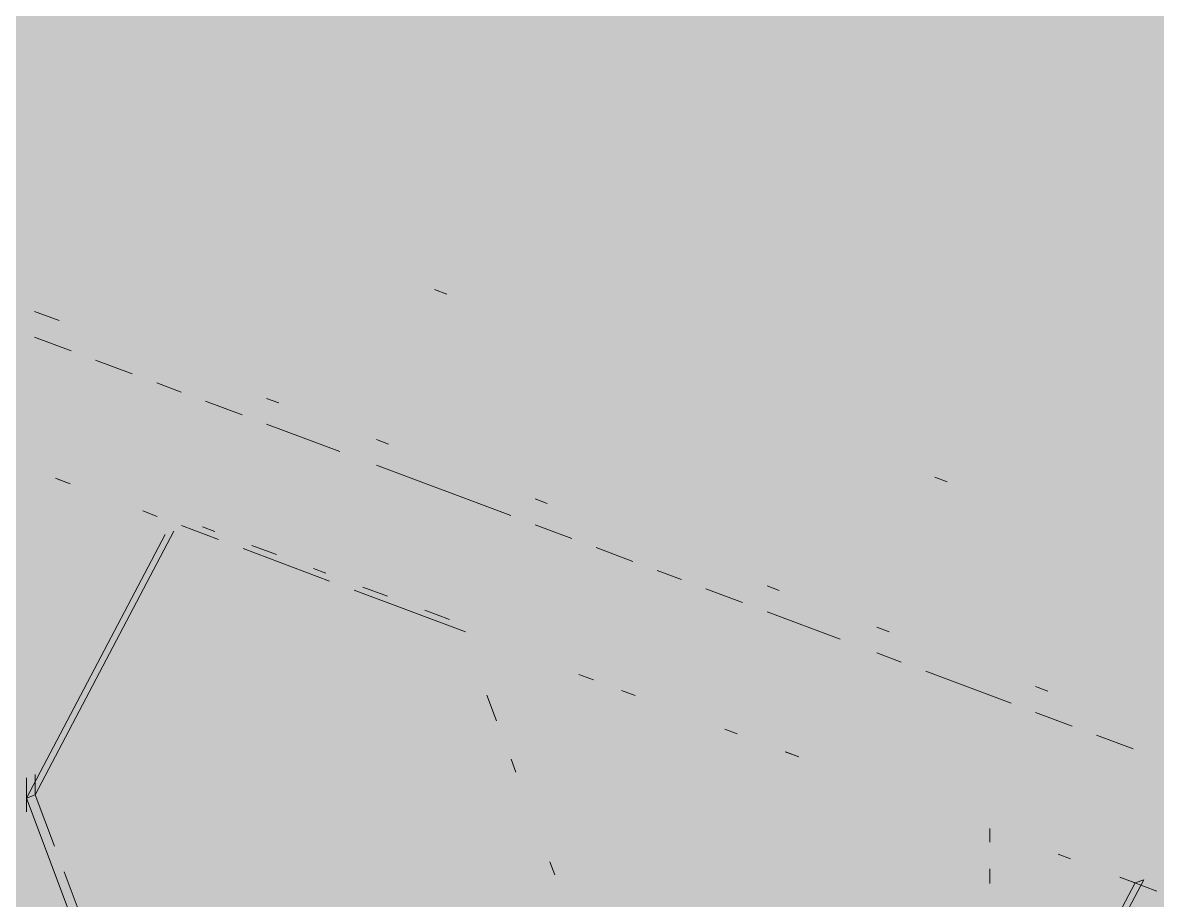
# Paper-space layout '03 3D Building and Roof' of a CAD drawing. Header units: millimetres. Extents: x 5 to 415, y 5 to 292.
# Drawn here: x 133.28 to 139.06, y 98.86 to 103.33 of the extents above; entities that cross this region are included whole.
import ezdxf

# ---------------------------------------------------------------- set-up
doc = ezdxf.new("R2010")
doc.units = ezdxf.units.MM
doc.layers.add('EXISTING', color=7, linetype='Continuous')
doc.layers.add('IMAGES', color=7, linetype='Continuous')

# ---------------------------------------------------------------- blocks, each defined once
blk = doc.blocks.new('SHEET_03')
at = {"layer": 'EXISTING', "color": 250, "lineweight": 9}
for p, q in [((135.4441, 101.9481), (135.3819, 101.9714)), ((133.3449, 101.8605), (133.4692, 101.8139)), ((133.5314, 101.6595), (133.3449, 101.7294)), ((133.8423, 101.543), (133.6558, 101.6129)), ((134.091, 101.4499), (133.9667, 101.4965)), ((134.4019, 101.3334), (134.2154, 101.4033)), ((134.5263, 101.4179), (134.5884, 101.3946)), ((134.8993, 101.1471), (134.5263, 101.2868)), ((135.0859, 101.2083), (135.148, 101.185)), ((135.7698, 100.821), (135.0859, 101.0772)), ((133.5251, 100.9832), (133.451, 101.0109)), ((133.4631, 101.0064), (133.526, 100.9828)), ((137.9934, 100.9931), (137.9312, 101.0164)), ((135.8942, 100.9055), (135.9564, 100.8822)), ((133.9695, 100.8167), (133.8954, 100.8444)), ((134.0543, 100.7417), (133.3473, 99.3997)), ((134.0922, 100.7707), (134.2809, 100.7)), ((134.2625, 100.7402), (134.1996, 100.7638)), ((136.0807, 100.7045), (135.8942, 100.7744)), ((133.3029, 99.383), (134.0099, 100.725)), ((134.4067, 100.6529), (134.8471, 100.4879)), ((134.577, 100.6224), (134.4512, 100.6695)), ((136.3916, 100.5881), (136.2051, 100.6579)), ((134.8286, 100.5281), (134.7657, 100.5517)), ((136.6403, 100.4949), (136.516, 100.5415)), ((135.1432, 100.4103), (135.0174, 100.4574)), ((136.9512, 100.3784), (136.7647, 100.4483)), ((137.0756, 100.463), (137.1377, 100.4397)), ((134.9729, 100.4408), (135.5391, 100.2287)), ((135.4577, 100.2925), (135.3319, 100.3396)), ((137.4486, 100.1921), (137.0756, 100.3318)), ((137.6352, 100.2533), (137.6973, 100.23)), ((137.7595, 100.0756), (137.6352, 100.1222)), ((136.1915, 99.9843), (136.1174, 100.0121)), ((138.3191, 99.866), (137.8839, 100.029)), ((136.4044, 99.9046), (136.335, 99.9306)), ((138.4435, 99.9505), (138.5056, 99.9272)), ((135.6483, 99.9072), (135.6977, 99.7765)), ((138.63, 99.7495), (138.4435, 99.8194)), ((136.8602, 99.7338), (136.9231, 99.7103)), ((138.9409, 99.6331), (138.7544, 99.703)), ((137.2376, 99.5924), (137.1682, 99.6184)), ((137.1747, 99.616), (137.2376, 99.5924)), ((135.7717, 99.5804), (135.7964, 99.5151)), ((133.3029, 99.3487), (133.3029, 99.4861)), ((133.3473, 99.5027), (133.3473, 99.434)), ((133.3473, 99.3997), (133.3473, 99.4698)), ((133.3029, 99.4532), (133.3029, 99.383)), ((133.3029, 99.383), (133.3473, 99.3997)), ((133.3029, 99.383), (133.3029, 99.3129)), ((134.0189, 97.4876), (133.3029, 99.383)), ((133.3473, 99.3997), (133.4461, 99.1382)), ((138.2097, 99.1596), (138.2097, 99.2283)), ((138.2097, 99.2283), (138.2097, 99.1581)), ((138.5587, 99.0975), (138.6216, 99.074)), ((133.4955, 99.0075), (134.0633, 97.5042)), ((135.9693, 99.0575), (135.9939, 98.9922)), ((138.2097, 98.9534), (138.2097, 99.0221)), ((138.2097, 99.0178), (138.2097, 98.9477)), ((138.2097, 97.5449), (138.9504, 98.9508)), ((138.9948, 98.9675), (138.2542, 97.5615)), ((138.8733, 98.9797), (139.062, 98.909)), ((138.9504, 98.9508), (138.8763, 98.9786)), ((138.9948, 98.9675), (138.9504, 98.9508))]:
    blk.add_line(p, q, dxfattribs=at)
at = {"layer": 'IMAGES', "color": 7}
for points in [[(132.5095, 103.2571), (139.5354, 103.2571), (132.5095, 103.4286), (139.5354, 103.4286)], [(133.0236, 103.0857), (139.0213, 103.0857), (133.0236, 103.2571), (139.0213, 103.2571)], [(139.0213, 103.0857), (139.1927, 103.0857), (139.0213, 103.2571), (139.1927, 103.2571)], [(133.195, 102.9143), (133.3663, 102.9143), (133.195, 103.0857), (133.3663, 103.0857)], [(133.3663, 102.9143), (138.5072, 102.9143), (133.3663, 103.0857), (138.5072, 103.0857)], [(138.5072, 102.9143), (138.6786, 102.9143), (138.5072, 103.0857), (138.6786, 103.0857)], [(138.6786, 102.9143), (139.0213, 102.9143), (138.6786, 103.0857), (139.0213, 103.0857)], [(139.0213, 102.9143), (139.364, 102.9143), (139.0213, 103.0857), (139.364, 103.0857)], [(133.195, 102.7429), (133.3663, 102.7429), (133.195, 102.9143), (133.3663, 102.9143)], [(133.3663, 102.7429), (133.5377, 102.7429), (133.3663, 102.9143), (133.5377, 102.9143)], [(133.5377, 102.7429), (133.7091, 102.7429), (133.5377, 102.9143), (133.7091, 102.9143)], [(133.7091, 102.7429), (133.8804, 102.7429), (133.7091, 102.9143), (133.8804, 102.9143)], [(133.8804, 102.7429), (138.1645, 102.7429), (133.8804, 102.9143), (138.1645, 102.9143)], [(138.1645, 102.7429), (138.3359, 102.7429), (138.1645, 102.9143), (138.3359, 102.9143)], [(138.3359, 102.7429), (138.5072, 102.7429), (138.3359, 102.9143), (138.5072, 102.9143)], [(138.5072, 102.7429), (138.6786, 102.7429), (138.5072, 102.9143), (138.6786, 102.9143)], [(138.6786, 102.7429), (139.0213, 102.7429), (138.6786, 102.9143), (139.0213, 102.9143)], [(139.0213, 102.7429), (139.1927, 102.7429), (139.0213, 102.9143), (139.1927, 102.9143)], [(133.195, 102.5714), (133.3663, 102.5714), (133.195, 102.7429), (133.3663, 102.7429)], [(133.3663, 102.5714), (133.5377, 102.5714), (133.3663, 102.7429), (133.5377, 102.7429)], [(133.5377, 102.5714), (133.7091, 102.5714), (133.5377, 102.7429), (133.7091, 102.7429)], [(133.7091, 102.5714), (133.8804, 102.5714), (133.7091, 102.7429), (133.8804, 102.7429)], [(133.8804, 102.5714), (134.0518, 102.5714), (133.8804, 102.7429), (134.0518, 102.7429)], [(134.0518, 102.5714), (134.3945, 102.5714), (134.0518, 102.7429), (134.3945, 102.7429)], [(134.3945, 102.5714), (137.6504, 102.5714), (134.3945, 102.7429), (137.6504, 102.7429)], [(137.6504, 102.5714), (137.8218, 102.5714), (137.6504, 102.7429), (137.8218, 102.7429)], [(137.8218, 102.5714), (138.1645, 102.5714), (137.8218, 102.7429), (138.1645, 102.7429)], [(138.1645, 102.5714), (138.3359, 102.5714), (138.1645, 102.7429), (138.3359, 102.7429)], [(138.3359, 102.5714), (138.5072, 102.5714), (138.3359, 102.7429), (138.5072, 102.7429)], [(138.5072, 102.5714), (138.6786, 102.5714), (138.5072, 102.7429), (138.6786, 102.7429)], [(138.6786, 102.5714), (138.8499, 102.5714), (138.6786, 102.7429), (138.8499, 102.7429)], [(138.8499, 102.5714), (139.0213, 102.5714), (138.8499, 102.7429), (139.0213, 102.7429)], [(139.0213, 102.5714), (139.1927, 102.5714), (139.0213, 102.7429), (139.1927, 102.7429)], [(132.3381, 102.4), (133.3663, 102.4), (132.3381, 102.5714), (133.3663, 102.5714)], [(133.3663, 102.4), (133.5377, 102.4), (133.3663, 102.5714), (133.5377, 102.5714)], [(133.5377, 102.4), (133.7091, 102.4), (133.5377, 102.5714), (133.7091, 102.5714)], [(133.7091, 102.4), (133.8804, 102.4), (133.7091, 102.5714), (133.8804, 102.5714)], [(133.8804, 102.4), (134.0518, 102.4), (133.8804, 102.5714), (134.0518, 102.5714)], [(134.0518, 102.4), (134.3945, 102.4), (134.0518, 102.5714), (134.3945, 102.5714)], [(134.3945, 102.4), (134.5659, 102.4), (134.3945, 102.5714), (134.5659, 102.5714)], [(134.5659, 102.4), (134.7372, 102.4), (134.5659, 102.5714), (134.7372, 102.5714)], [(134.7372, 102.4), (137.3077, 102.4), (134.7372, 102.5714), (137.3077, 102.5714)], [(137.3077, 102.4), (137.479, 102.4), (137.3077, 102.5714), (137.479, 102.5714)], [(137.479, 102.4), (137.6504, 102.4), (137.479, 102.5714), (137.6504, 102.5714)], [(137.6504, 102.4), (137.8218, 102.4), (137.6504, 102.5714), (137.8218, 102.5714)], [(137.8218, 102.4), (137.9931, 102.4), (137.8218, 102.5714), (137.9931, 102.5714)], [(137.9931, 102.4), (138.1645, 102.4), (137.9931, 102.5714), (138.1645, 102.5714)], [(138.1645, 102.4), (138.3359, 102.4), (138.1645, 102.5714), (138.3359, 102.5714)], [(138.3359, 102.4), (138.5072, 102.4), (138.3359, 102.5714), (138.5072, 102.5714)], [(138.5072, 102.4), (139.0213, 102.4), (138.5072, 102.5714), (139.0213, 102.5714)], [(139.0213, 102.4), (145.7045, 102.4), (139.0213, 102.5714), (145.7045, 102.5714)], [(132.8522, 102.2286), (133.7091, 102.2286), (132.8522, 102.4), (133.7091, 102.4)], [(133.7091, 102.2286), (133.8804, 102.2286), (133.7091, 102.4), (133.8804, 102.4)], [(133.8804, 102.2286), (134.0518, 102.2286), (133.8804, 102.4), (134.0518, 102.4)], [(134.0518, 102.2286), (134.2231, 102.2286), (134.0518, 102.4), (134.2231, 102.4)], [(134.2231, 102.2286), (134.3945, 102.2286), (134.2231, 102.4), (134.3945, 102.4)], [(134.3945, 102.2286), (134.5659, 102.2286), (134.3945, 102.4), (134.5659, 102.4)], [(134.5659, 102.2286), (134.7372, 102.2286), (134.5659, 102.4), (134.7372, 102.4)], [(134.7372, 102.2286), (134.9086, 102.2286), (134.7372, 102.4), (134.9086, 102.4)], [(134.9086, 102.2286), (135.2513, 102.2286), (134.9086, 102.4), (135.2513, 102.4)], [(135.2513, 102.2286), (136.7936, 102.2286), (135.2513, 102.4), (136.7936, 102.4)], [(136.7936, 102.2286), (137.3077, 102.2286), (136.7936, 102.4), (137.3077, 102.4)], [(137.3077, 102.2286), (137.479, 102.2286), (137.3077, 102.4), (137.479, 102.4)], [(137.479, 102.2286), (137.6504, 102.2286), (137.479, 102.4), (137.6504, 102.4)], [(137.6504, 102.2286), (137.8218, 102.2286), (137.6504, 102.4), (137.8218, 102.4)], [(137.8218, 102.2286), (138.3359, 102.2286), (137.8218, 102.4), (138.3359, 102.4)], [(138.3359, 102.2286), (145.019, 102.2286), (138.3359, 102.4), (145.019, 102.4)], [(133.195, 102.0571), (134.3945, 102.0571), (133.195, 102.2286), (134.3945, 102.2286)], [(134.3945, 102.0571), (134.5659, 102.0571), (134.3945, 102.2286), (134.5659, 102.2286)], [(134.5659, 102.0571), (134.7372, 102.0571), (134.5659, 102.2286), (134.7372, 102.2286)], [(134.7372, 102.0571), (134.9086, 102.0571), (134.7372, 102.2286), (134.9086, 102.2286)], [(134.9086, 102.0571), (135.08, 102.0571), (134.9086, 102.2286), (135.08, 102.2286)], [(135.08, 102.0571), (135.2513, 102.0571), (135.08, 102.2286), (135.2513, 102.2286)], [(135.2513, 102.0571), (135.4227, 102.0571), (135.2513, 102.2286), (135.4227, 102.2286)], [(135.4227, 102.0571), (135.594, 102.0571), (135.4227, 102.2286), (135.594, 102.2286)], [(135.594, 102.0571), (135.7654, 102.0571), (135.594, 102.2286), (135.7654, 102.2286)], [(135.7654, 102.0571), (136.2795, 102.0571), (135.7654, 102.2286), (136.2795, 102.2286)], [(136.2795, 102.0571), (136.4509, 102.0571), (136.2795, 102.2286), (136.4509, 102.2286)], [(136.4509, 102.0571), (136.7936, 102.0571), (136.4509, 102.2286), (136.7936, 102.2286)], [(136.7936, 102.0571), (136.965, 102.0571), (136.7936, 102.2286), (136.965, 102.2286)], [(136.965, 102.0571), (137.1363, 102.0571), (136.965, 102.2286), (137.1363, 102.2286)], [(137.1363, 102.0571), (137.479, 102.0571), (137.1363, 102.2286), (137.479, 102.2286)], [(137.479, 102.0571), (137.6504, 102.0571), (137.479, 102.2286), (137.6504, 102.2286)], [(137.6504, 102.0571), (137.8218, 102.0571), (137.6504, 102.2286), (137.8218, 102.2286)], [(137.8218, 102.0571), (145.019, 102.0571), (137.8218, 102.2286), (145.019, 102.2286)], [(133.195, 101.8857), (133.3663, 101.8857), (133.195, 102.0571), (133.3663, 102.0571)], [(133.3663, 101.8857), (133.5377, 101.8857), (133.3663, 102.0571), (133.5377, 102.0571)], [(133.5377, 101.8857), (134.5659, 101.8857), (133.5377, 102.0571), (134.5659, 102.0571)], [(134.5659, 101.8857), (134.9086, 101.8857), (134.5659, 102.0571), (134.9086, 102.0571)], [(134.9086, 101.8857), (135.08, 101.8857), (134.9086, 102.0571), (135.08, 102.0571)], [(135.08, 101.8857), (135.2513, 101.8857), (135.08, 102.0571), (135.2513, 102.0571)], [(135.2513, 101.8857), (135.4227, 101.8857), (135.2513, 102.0571), (135.4227, 102.0571)], [(135.4227, 101.8857), (135.594, 101.8857), (135.4227, 102.0571), (135.594, 102.0571)], [(135.594, 101.8857), (135.7654, 101.8857), (135.594, 102.0571), (135.7654, 102.0571)], [(135.7654, 101.8857), (135.9368, 101.8857), (135.7654, 102.0571), (135.9368, 102.0571)], [(135.9368, 101.8857), (136.1081, 101.8857), (135.9368, 102.0571), (136.1081, 102.0571)], [(136.1081, 101.8857), (136.2795, 101.8857), (136.1081, 102.0571), (136.2795, 102.0571)], [(136.2795, 101.8857), (136.4509, 101.8857), (136.2795, 102.0571), (136.4509, 102.0571)], [(136.4509, 101.8857), (136.6222, 101.8857), (136.4509, 102.0571), (136.6222, 102.0571)], [(136.6222, 101.8857), (136.965, 101.8857), (136.6222, 102.0571), (136.965, 102.0571)], [(136.965, 101.8857), (137.1363, 101.8857), (136.965, 102.0571), (137.1363, 102.0571)], [(137.1363, 101.8857), (137.479, 101.8857), (137.1363, 102.0571), (137.479, 102.0571)], [(137.479, 101.8857), (144.1622, 101.8857), (137.479, 102.0571), (144.1622, 102.0571)], [(133.195, 101.7143), (133.3663, 101.7143), (133.195, 101.8857), (133.3663, 101.8857)], [(133.3663, 101.5429), (133.5377, 101.5429), (133.3663, 101.8857), (133.5377, 101.8857)], [(133.5377, 101.7143), (133.7091, 101.7143), (133.5377, 101.8857), (133.7091, 101.8857)], [(133.7091, 101.7143), (133.8804, 101.7143), (133.7091, 101.8857), (133.8804, 101.8857)], [(133.8804, 101.7143), (134.2231, 101.7143), (133.8804, 101.8857), (134.2231, 101.8857)], [(134.2231, 101.7143), (135.2513, 101.7143), (134.2231, 101.8857), (135.2513, 101.8857)], [(135.2513, 101.7143), (135.4227, 101.7143), (135.2513, 101.8857), (135.4227, 101.8857)], [(135.4227, 101.7143), (135.594, 101.7143), (135.4227, 101.8857), (135.594, 101.8857)], [(135.594, 101.7143), (135.7654, 101.7143), (135.594, 101.8857), (135.7654, 101.8857)], [(135.7654, 101.7143), (135.9368, 101.7143), (135.7654, 101.8857), (135.9368, 101.8857)], [(135.9368, 101.7143), (136.1081, 101.7143), (135.9368, 101.8857), (136.1081, 101.8857)], [(136.1081, 101.7143), (136.2795, 101.7143), (136.1081, 101.8857), (136.2795, 101.8857)], [(136.2795, 101.7143), (136.4509, 101.7143), (136.2795, 101.8857), (136.4509, 101.8857)], [(136.4509, 101.7143), (136.965, 101.7143), (136.4509, 101.8857), (136.965, 101.8857)], [(136.965, 101.7143), (143.6481, 101.7143), (136.965, 101.8857), (143.6481, 101.8857)], [(133.195, 101.5429), (133.3663, 101.5429), (133.195, 101.7143), (133.3663, 101.7143)], [(133.5377, 101.5429), (133.7091, 101.5429), (133.5377, 101.7143), (133.7091, 101.7143)], [(133.7091, 101.5429), (133.8804, 101.5429), (133.7091, 101.7143), (133.8804, 101.7143)], [(133.8804, 101.5429), (134.0518, 101.5429), (133.8804, 101.7143), (134.0518, 101.7143)], [(134.0518, 101.5429), (134.2231, 101.5429), (134.0518, 101.7143), (134.2231, 101.7143)], [(134.2231, 101.5429), (134.5659, 101.5429), (134.2231, 101.7143), (134.5659, 101.7143)], [(134.5659, 101.5429), (135.594, 101.5429), (134.5659, 101.7143), (135.594, 101.7143)], [(135.594, 101.5429), (135.7654, 101.5429), (135.594, 101.7143), (135.7654, 101.7143)], [(135.7654, 101.5429), (135.9368, 101.5429), (135.7654, 101.7143), (135.9368, 101.7143)], [(135.9368, 101.5429), (136.2795, 101.5429), (135.9368, 101.7143), (136.2795, 101.7143)], [(136.2795, 101.5429), (136.4509, 101.5429), (136.2795, 101.7143), (136.4509, 101.7143)], [(136.4509, 101.5429), (136.6222, 101.5429), (136.4509, 101.7143), (136.6222, 101.7143)], [(136.6222, 101.3714), (136.7936, 101.3714), (136.6222, 101.7143), (136.7936, 101.7143)], [(136.7936, 101.5429), (137.1363, 101.5429), (136.7936, 101.7143), (137.1363, 101.7143)], [(137.1363, 101.5429), (143.3054, 101.5429), (137.1363, 101.7143), (143.3054, 101.7143)], [(132.8522, 101.3714), (133.3663, 101.3714), (132.8522, 101.5429), (133.3663, 101.5429)], [(133.3663, 101.3714), (133.5377, 101.3714), (133.3663, 101.5429), (133.5377, 101.5429)], [(133.5377, 101.3714), (133.7091, 101.3714), (133.5377, 101.5429), (133.7091, 101.5429)], [(133.7091, 101.3714), (133.8804, 101.3714), (133.7091, 101.5429), (133.8804, 101.5429)], [(133.8804, 101.3714), (134.2231, 101.3714), (133.8804, 101.5429), (134.2231, 101.5429)], [(134.2231, 101.2), (134.3945, 101.2), (134.2231, 101.5429), (134.3945, 101.5429)], [(134.3945, 101.2), (134.5659, 101.2), (134.3945, 101.5429), (134.5659, 101.5429)], [(134.5659, 101.3714), (134.7372, 101.3714), (134.5659, 101.5429), (134.7372, 101.5429)], [(134.7372, 101.3714), (134.9086, 101.3714), (134.7372, 101.5429), (134.9086, 101.5429)], [(134.9086, 101.3714), (135.08, 101.3714), (134.9086, 101.5429), (135.08, 101.5429)], [(135.08, 101.3714), (135.2513, 101.3714), (135.08, 101.5429), (135.2513, 101.5429)], [(135.2513, 101.3714), (135.9368, 101.3714), (135.2513, 101.5429), (135.9368, 101.5429)], [(135.9368, 101.3714), (136.1081, 101.3714), (135.9368, 101.5429), (136.1081, 101.5429)], [(136.1081, 101.3714), (136.4509, 101.3714), (136.1081, 101.5429), (136.4509, 101.5429)], [(136.4509, 101.3714), (136.6222, 101.3714), (136.4509, 101.5429), (136.6222, 101.5429)], [(136.7936, 101.3714), (136.965, 101.3714), (136.7936, 101.5429), (136.965, 101.5429)], [(136.965, 101.3714), (137.1363, 101.3714), (136.965, 101.5429), (137.1363, 101.5429)], [(137.1363, 101.3714), (137.3077, 101.3714), (137.1363, 101.5429), (137.3077, 101.5429)], [(137.3077, 101.3714), (137.479, 101.3714), (137.3077, 101.5429), (137.479, 101.5429)], [(137.479, 101.3714), (137.6504, 101.3714), (137.479, 101.5429), (137.6504, 101.5429)], [(137.6504, 101.3714), (142.7913, 101.3714), (137.6504, 101.5429), (142.7913, 101.5429)], [(133.195, 101.2), (133.7091, 101.2), (133.195, 101.3714), (133.7091, 101.3714)], [(133.7091, 101.2), (133.8804, 101.2), (133.7091, 101.3714), (133.8804, 101.3714)], [(133.8804, 101.2), (134.2231, 101.2), (133.8804, 101.3714), (134.2231, 101.3714)], [(134.5659, 101.2), (134.7372, 101.2), (134.5659, 101.3714), (134.7372, 101.3714)], [(134.7372, 101.2), (134.9086, 101.2), (134.7372, 101.3714), (134.9086, 101.3714)], [(134.9086, 101.2), (135.08, 101.2), (134.9086, 101.3714), (135.08, 101.3714)], [(135.08, 101.2), (135.2513, 101.2), (135.08, 101.3714), (135.2513, 101.3714)], [(135.2513, 101.2), (135.594, 101.2), (135.2513, 101.3714), (135.594, 101.3714)], [(135.594, 101.2), (136.6222, 101.2), (135.594, 101.3714), (136.6222, 101.3714)], [(136.6222, 101.2), (136.7936, 101.2), (136.6222, 101.3714), (136.7936, 101.3714)], [(136.7936, 101.2), (136.965, 101.2), (136.7936, 101.3714), (136.965, 101.3714)], [(136.965, 101.2), (137.1363, 101.2), (136.965, 101.3714), (137.1363, 101.3714)], [(137.1363, 101.2), (137.3077, 101.2), (137.1363, 101.3714), (137.3077, 101.3714)], [(137.3077, 101.2), (137.479, 101.2), (137.3077, 101.3714), (137.479, 101.3714)], [(137.479, 101.2), (137.6504, 101.2), (137.479, 101.3714), (137.6504, 101.3714)], [(137.6504, 101.2), (137.8218, 101.2), (137.6504, 101.3714), (137.8218, 101.3714)], [(137.8218, 101.0286), (137.9931, 101.0286), (137.8218, 101.3714), (137.9931, 101.3714)], [(137.9931, 101.2), (138.1645, 101.2), (137.9931, 101.3714), (138.1645, 101.3714)], [(138.1645, 101.2), (142.4486, 101.2), (138.1645, 101.3714), (142.4486, 101.3714)], [(133.195, 101.0286), (133.3663, 101.0286), (133.195, 101.2), (133.3663, 101.2)], [(133.3663, 101.0286), (133.5377, 101.0286), (133.3663, 101.2), (133.5377, 101.2)], [(133.5377, 101.0286), (133.8804, 101.0286), (133.5377, 101.2), (133.8804, 101.2)], [(133.8804, 101.0286), (134.2231, 101.0286), (133.8804, 101.2), (134.2231, 101.2)], [(134.2231, 101.0286), (134.3945, 101.0286), (134.2231, 101.2), (134.3945, 101.2)], [(134.3945, 101.0286), (134.5659, 101.0286), (134.3945, 101.2), (134.5659, 101.2)], [(134.5659, 101.0286), (134.7372, 101.0286), (134.5659, 101.2), (134.7372, 101.2)], [(134.7372, 101.0286), (134.9086, 101.0286), (134.7372, 101.2), (134.9086, 101.2)], [(134.9086, 101.0286), (135.08, 101.0286), (134.9086, 101.2), (135.08, 101.2)], [(135.08, 101.0286), (135.2513, 101.0286), (135.08, 101.2), (135.2513, 101.2)], [(135.2513, 101.0286), (135.4227, 101.0286), (135.2513, 101.2), (135.4227, 101.2)], [(135.4227, 101.0286), (135.594, 101.0286), (135.4227, 101.2), (135.594, 101.2)], [(135.594, 101.0286), (135.7654, 101.0286), (135.594, 101.2), (135.7654, 101.2)], [(135.7654, 101.0286), (135.9368, 101.0286), (135.7654, 101.2), (135.9368, 101.2)], [(135.9368, 101.0286), (136.1081, 101.0286), (135.9368, 101.2), (136.1081, 101.2)], [(136.1081, 101.0286), (136.965, 101.0286), (136.1081, 101.2), (136.965, 101.2)], [(136.965, 101.0286), (137.3077, 101.0286), (136.965, 101.2), (137.3077, 101.2)], [(137.3077, 101.0286), (137.479, 101.0286), (137.3077, 101.2), (137.479, 101.2)], [(137.479, 101.0286), (137.6504, 101.0286), (137.479, 101.2), (137.6504, 101.2)], [(137.6504, 101.0286), (137.8218, 101.0286), (137.6504, 101.2), (137.8218, 101.2)], [(137.9931, 100.8571), (138.1645, 100.8571), (137.9931, 101.2), (138.1645, 101.2)], [(138.1645, 101.0286), (141.9345, 101.0286), (138.1645, 101.2), (141.9345, 101.2)], [(133.195, 100.8571), (133.7091, 100.8571), (133.195, 101.0286), (133.7091, 101.0286)], [(133.7091, 100.6857), (133.8804, 100.6857), (133.7091, 101.0286), (133.8804, 101.0286)], [(133.8804, 100.8571), (134.0518, 100.8571), (133.8804, 101.0286), (134.0518, 101.0286)], [(134.0518, 100.8571), (134.2231, 100.8571), (134.0518, 101.0286), (134.2231, 101.0286)], [(134.2231, 100.8571), (134.5659, 100.8571), (134.2231, 101.0286), (134.5659, 101.0286)], [(134.5659, 100.8571), (134.7372, 100.8571), (134.5659, 101.0286), (134.7372, 101.0286)], [(134.7372, 100.8571), (134.9086, 100.8571), (134.7372, 101.0286), (134.9086, 101.0286)], [(134.9086, 100.8571), (135.08, 100.8571), (134.9086, 101.0286), (135.08, 101.0286)], [(135.08, 100.8571), (135.4227, 100.8571), (135.08, 101.0286), (135.4227, 101.0286)], [(135.4227, 100.8571), (135.594, 100.8571), (135.4227, 101.0286), (135.594, 101.0286)], [(135.594, 100.8571), (135.7654, 100.8571), (135.594, 101.0286), (135.7654, 101.0286)], [(135.7654, 100.8571), (135.9368, 100.8571), (135.7654, 101.0286), (135.9368, 101.0286)], [(135.9368, 100.8571), (136.1081, 100.8571), (135.9368, 101.0286), (136.1081, 101.0286)], [(136.1081, 100.8571), (136.6222, 100.8571), (136.1081, 101.0286), (136.6222, 101.0286)], [(136.6222, 100.8571), (137.479, 100.8571), (136.6222, 101.0286), (137.479, 101.0286)], [(137.479, 100.8571), (137.8218, 100.8571), (137.479, 101.0286), (137.8218, 101.0286)], [(137.8218, 100.8571), (137.9931, 100.8571), (137.8218, 101.0286), (137.9931, 101.0286)], [(138.1645, 100.8571), (138.3359, 100.8571), (138.1645, 101.0286), (138.3359, 101.0286)], [(138.3359, 100.8571), (138.6786, 100.8571), (138.3359, 101.0286), (138.6786, 101.0286)], [(138.6786, 100.8571), (138.8499, 100.8571), (138.6786, 101.0286), (138.8499, 101.0286)], [(138.8499, 100.8571), (139.0213, 100.8571), (138.8499, 101.0286), (139.0213, 101.0286)], [(139.0213, 100.8571), (141.4204, 100.8571), (139.0213, 101.0286), (141.4204, 101.0286)], [(133.195, 100.6857), (133.3663, 100.6857), (133.195, 100.8571), (133.3663, 100.8571)], [(133.3663, 100.6857), (133.5377, 100.6857), (133.3663, 100.8571), (133.5377, 100.8571)], [(133.5377, 100.6857), (133.7091, 100.6857), (133.5377, 100.8571), (133.7091, 100.8571)], [(133.8804, 100.6857), (134.0518, 100.6857), (133.8804, 100.8571), (134.0518, 100.8571)], [(134.0518, 100.6857), (134.2231, 100.6857), (134.0518, 100.8571), (134.2231, 100.8571)], [(134.2231, 100.6857), (134.3945, 100.6857), (134.2231, 100.8571), (134.3945, 100.8571)], [(134.3945, 100.6857), (134.7372, 100.6857), (134.3945, 100.8571), (134.7372, 100.8571)], [(134.7372, 100.6857), (134.9086, 100.6857), (134.7372, 100.8571), (134.9086, 100.8571)], [(134.9086, 100.6857), (135.08, 100.6857), (134.9086, 100.8571), (135.08, 100.8571)], [(135.08, 100.5143), (135.2513, 100.5143), (135.08, 100.8571), (135.2513, 100.8571)], [(135.2513, 100.6857), (135.4227, 100.6857), (135.2513, 100.8571), (135.4227, 100.8571)], [(135.4227, 100.6857), (135.594, 100.6857), (135.4227, 100.8571), (135.594, 100.8571)], [(135.594, 100.6857), (135.7654, 100.6857), (135.594, 100.8571), (135.7654, 100.8571)], [(135.7654, 100.6857), (136.2795, 100.6857), (135.7654, 100.8571), (136.2795, 100.8571)], [(136.2795, 100.6857), (136.6222, 100.6857), (136.2795, 100.8571), (136.6222, 100.8571)], [(136.6222, 100.6857), (136.7936, 100.6857), (136.6222, 100.8571), (136.7936, 100.8571)], [(136.7936, 100.6857), (137.9931, 100.6857), (136.7936, 100.8571), (137.9931, 100.8571)], [(137.9931, 100.6857), (138.1645, 100.6857), (137.9931, 100.8571), (138.1645, 100.8571)], [(138.1645, 100.6857), (138.3359, 100.6857), (138.1645, 100.8571), (138.3359, 100.8571)], [(138.3359, 100.6857), (138.5072, 100.6857), (138.3359, 100.8571), (138.5072, 100.8571)], [(138.5072, 100.6857), (138.6786, 100.6857), (138.5072, 100.8571), (138.6786, 100.8571)], [(138.6786, 100.6857), (138.8499, 100.6857), (138.6786, 100.8571), (138.8499, 100.8571)], [(138.8499, 100.6857), (139.0213, 100.6857), (138.8499, 100.8571), (139.0213, 100.8571)], [(139.0213, 100.6857), (139.364, 100.6857), (139.0213, 100.8571), (139.364, 100.8571)], [(131.4813, 100.5143), (133.5377, 100.5143), (131.4813, 100.6857), (133.5377, 100.6857)], [(133.5377, 100.5143), (133.8804, 100.5143), (133.5377, 100.6857), (133.8804, 100.6857)], [(133.8804, 100.5143), (134.0518, 100.5143), (133.8804, 100.6857), (134.0518, 100.6857)], [(134.0518, 100.5143), (134.5659, 100.5143), (134.0518, 100.6857), (134.5659, 100.6857)], [(134.5659, 100.3429), (134.7372, 100.3429), (134.5659, 100.6857), (134.7372, 100.6857)], [(134.7372, 100.5143), (134.9086, 100.5143), (134.7372, 100.6857), (134.9086, 100.6857)], [(134.9086, 100.5143), (135.08, 100.5143), (134.9086, 100.6857), (135.08, 100.6857)], [(135.2513, 100.5143), (135.4227, 100.5143), (135.2513, 100.6857), (135.4227, 100.6857)], [(135.4227, 100.5143), (135.7654, 100.5143), (135.4227, 100.6857), (135.7654, 100.6857)], [(135.7654, 100.5143), (135.9368, 100.5143), (135.7654, 100.6857), (135.9368, 100.6857)], [(135.9368, 100.5143), (136.2795, 100.5143), (135.9368, 100.6857), (136.2795, 100.6857)], [(136.2795, 100.5143), (136.4509, 100.5143), (136.2795, 100.6857), (136.4509, 100.6857)], [(136.4509, 100.3429), (136.6222, 100.3429), (136.4509, 100.6857), (136.6222, 100.6857)], [(136.6222, 100.3429), (136.7936, 100.3429), (136.6222, 100.6857), (136.7936, 100.6857)], [(136.7936, 100.5143), (136.965, 100.5143), (136.7936, 100.6857), (136.965, 100.6857)], [(136.965, 100.5143), (137.1363, 100.5143), (136.965, 100.6857), (137.1363, 100.6857)], [(137.1363, 100.5143), (137.3077, 100.5143), (137.1363, 100.6857), (137.3077, 100.6857)], [(137.3077, 100.5143), (138.5072, 100.5143), (137.3077, 100.6857), (138.5072, 100.6857)], [(138.5072, 100.5143), (138.6786, 100.5143), (138.5072, 100.6857), (138.6786, 100.6857)], [(138.6786, 100.5143), (138.8499, 100.5143), (138.6786, 100.6857), (138.8499, 100.6857)], [(138.8499, 100.5143), (139.1927, 100.5143), (138.8499, 100.6857), (139.1927, 100.6857)], [(131.6527, 100.1714), (133.5377, 100.1714), (131.6527, 100.5143), (133.5377, 100.5143)], [(133.5377, 100.1714), (133.7091, 100.1714), (133.5377, 100.5143), (133.7091, 100.5143)], [(133.7091, 100.3429), (133.8804, 100.3429), (133.7091, 100.5143), (133.8804, 100.5143)], [(133.8804, 100.3429), (134.0518, 100.3429), (133.8804, 100.5143), (134.0518, 100.5143)], [(134.0518, 100.3429), (134.2231, 100.3429), (134.0518, 100.5143), (134.2231, 100.5143)], [(134.2231, 100.3429), (134.3945, 100.3429), (134.2231, 100.5143), (134.3945, 100.5143)], [(134.3945, 100.3429), (134.5659, 100.3429), (134.3945, 100.5143), (134.5659, 100.5143)], [(134.7372, 100.3429), (134.9086, 100.3429), (134.7372, 100.5143), (134.9086, 100.5143)], [(134.9086, 100.3429), (135.08, 100.3429), (134.9086, 100.5143), (135.08, 100.5143)], [(135.08, 100.3429), (135.2513, 100.3429), (135.08, 100.5143), (135.2513, 100.5143)], [(135.2513, 100.3429), (135.4227, 100.3429), (135.2513, 100.5143), (135.4227, 100.5143)], [(135.4227, 100.3429), (135.9368, 100.3429), (135.4227, 100.5143), (135.9368, 100.5143)], [(135.9368, 100.3429), (136.1081, 100.3429), (135.9368, 100.5143), (136.1081, 100.5143)], [(136.1081, 100.3429), (136.4509, 100.3429), (136.1081, 100.5143), (136.4509, 100.5143)], [(136.7936, 100.3429), (136.965, 100.3429), (136.7936, 100.5143), (136.965, 100.5143)], [(136.965, 100.3429), (137.1363, 100.3429), (136.965, 100.5143), (137.1363, 100.5143)], [(137.1363, 100.3429), (137.3077, 100.3429), (137.1363, 100.5143), (137.3077, 100.5143)], [(137.3077, 100.3429), (137.479, 100.3429), (137.3077, 100.5143), (137.479, 100.5143)], [(137.479, 100.3429), (137.8218, 100.3429), (137.479, 100.5143), (137.8218, 100.5143)], [(137.8218, 100.3429), (138.8499, 100.3429), (137.8218, 100.5143), (138.8499, 100.5143)], [(138.8499, 100.3429), (139.0213, 100.3429), (138.8499, 100.5143), (139.0213, 100.5143)], [(139.0213, 100.3429), (139.1927, 100.3429), (139.0213, 100.5143), (139.1927, 100.5143)], [(133.7091, 100.1714), (133.8804, 100.1714), (133.7091, 100.3429), (133.8804, 100.3429)], [(133.8804, 100.1714), (134.0518, 100.1714), (133.8804, 100.3429), (134.0518, 100.3429)], [(134.0518, 100.1714), (134.2231, 100.1714), (134.0518, 100.3429), (134.2231, 100.3429)], [(134.2231, 100.1714), (134.3945, 100.1714), (134.2231, 100.3429), (134.3945, 100.3429)], [(134.3945, 100.1714), (134.7372, 100.1714), (134.3945, 100.3429), (134.7372, 100.3429)], [(134.7372, 100.1714), (134.9086, 100.1714), (134.7372, 100.3429), (134.9086, 100.3429)], [(134.9086, 100.1714), (135.08, 100.1714), (134.9086, 100.3429), (135.08, 100.3429)], [(135.08, 100.1714), (135.2513, 100.1714), (135.08, 100.3429), (135.2513, 100.3429)], [(135.2513, 100.1714), (135.4227, 100.1714), (135.2513, 100.3429), (135.4227, 100.3429)], [(135.4227, 100), (135.594, 100), (135.4227, 100.3429), (135.594, 100.3429)], [(135.594, 100.1714), (135.7654, 100.1714), (135.594, 100.3429), (135.7654, 100.3429)], [(135.7654, 100.1714), (135.9368, 100.1714), (135.7654, 100.3429), (135.9368, 100.3429)], [(135.9368, 100.1714), (136.4509, 100.1714), (135.9368, 100.3429), (136.4509, 100.3429)], [(136.4509, 100.1714), (136.7936, 100.1714), (136.4509, 100.3429), (136.7936, 100.3429)], [(136.7936, 100.1714), (136.965, 100.1714), (136.7936, 100.3429), (136.965, 100.3429)], [(136.965, 100.1714), (137.1363, 100.1714), (136.965, 100.3429), (137.1363, 100.3429)], [(137.1363, 100.1714), (137.3077, 100.1714), (137.1363, 100.3429), (137.3077, 100.3429)], [(137.3077, 100.1714), (137.479, 100.1714), (137.3077, 100.3429), (137.479, 100.3429)], [(137.479, 100.1714), (137.6504, 100.1714), (137.479, 100.3429), (137.6504, 100.3429)], [(137.6504, 100.1714), (137.8218, 100.1714), (137.6504, 100.3429), (137.8218, 100.3429)], [(137.8218, 100.1714), (138.1645, 100.1714), (137.8218, 100.3429), (138.1645, 100.3429)], [(138.1645, 100.1714), (139.364, 100.1714), (138.1645, 100.3429), (139.364, 100.3429)], [(131.6527, 99.8286), (133.3663, 99.8286), (131.6527, 100.1714), (133.3663, 100.1714)], [(133.3663, 100), (133.5377, 100), (133.3663, 100.1714), (133.5377, 100.1714)], [(133.5377, 100), (133.7091, 100), (133.5377, 100.1714), (133.7091, 100.1714)], [(133.7091, 100), (133.8804, 100), (133.7091, 100.1714), (133.8804, 100.1714)], [(133.8804, 100), (134.0518, 100), (133.8804, 100.1714), (134.0518, 100.1714)], [(134.0518, 100), (134.9086, 100), (134.0518, 100.1714), (134.9086, 100.1714)], [(134.9086, 100), (135.08, 100), (134.9086, 100.1714), (135.08, 100.1714)], [(135.08, 100), (135.2513, 100), (135.08, 100.1714), (135.2513, 100.1714)], [(135.2513, 100), (135.4227, 100), (135.2513, 100.1714), (135.4227, 100.1714)], [(135.594, 100), (135.7654, 100), (135.594, 100.1714), (135.7654, 100.1714)], [(135.7654, 100), (135.9368, 100), (135.7654, 100.1714), (135.9368, 100.1714)], [(135.9368, 100), (136.1081, 100), (135.9368, 100.1714), (136.1081, 100.1714)], [(136.1081, 100), (136.2795, 100), (136.1081, 100.1714), (136.2795, 100.1714)], [(136.2795, 100), (136.4509, 100), (136.2795, 100.1714), (136.4509, 100.1714)], [(136.4509, 100), (136.6222, 100), (136.4509, 100.1714), (136.6222, 100.1714)], [(136.6222, 100), (136.7936, 100), (136.6222, 100.1714), (136.7936, 100.1714)], [(136.7936, 100), (136.965, 100), (136.7936, 100.1714), (136.965, 100.1714)], [(136.965, 100), (137.1363, 100), (136.965, 100.1714), (137.1363, 100.1714)], [(137.1363, 100), (137.3077, 100), (137.1363, 100.1714), (137.3077, 100.1714)], [(137.3077, 100), (137.479, 100), (137.3077, 100.1714), (137.479, 100.1714)], [(137.479, 100), (137.6504, 100), (137.479, 100.1714), (137.6504, 100.1714)], [(137.6504, 100), (137.8218, 100), (137.6504, 100.1714), (137.8218, 100.1714)], [(137.8218, 100), (137.9931, 100), (137.8218, 100.1714), (137.9931, 100.1714)], [(137.9931, 100), (138.1645, 100), (137.9931, 100.1714), (138.1645, 100.1714)], [(138.1645, 100), (138.3359, 100), (138.1645, 100.1714), (138.3359, 100.1714)], [(138.3359, 100), (138.6786, 100), (138.3359, 100.1714), (138.6786, 100.1714)], [(138.6786, 100), (138.8499, 100), (138.6786, 100.1714), (138.8499, 100.1714)], [(138.8499, 100), (139.7068, 100), (138.8499, 100.1714), (139.7068, 100.1714)], [(133.3663, 99.8286), (133.5377, 99.8286), (133.3663, 100), (133.5377, 100)], [(133.5377, 99.8286), (133.7091, 99.8286), (133.5377, 100), (133.7091, 100)], [(133.7091, 99.8286), (133.8804, 99.8286), (133.7091, 100), (133.8804, 100)], [(133.8804, 99.8286), (134.0518, 99.8286), (133.8804, 100), (134.0518, 100)], [(134.0518, 99.8286), (135.2513, 99.8286), (134.0518, 100), (135.2513, 100)], [(135.2513, 99.8286), (135.4227, 99.8286), (135.2513, 100), (135.4227, 100)], [(135.4227, 99.8286), (135.594, 99.8286), (135.4227, 100), (135.594, 100)], [(135.594, 99.8286), (135.7654, 99.8286), (135.594, 100), (135.7654, 100)], [(135.7654, 99.8286), (136.1081, 99.8286), (135.7654, 100), (136.1081, 100)], [(136.1081, 99.8286), (136.2795, 99.8286), (136.1081, 100), (136.2795, 100)], [(136.2795, 99.8286), (136.4509, 99.8286), (136.2795, 100), (136.4509, 100)], [(136.4509, 99.8286), (136.6222, 99.8286), (136.4509, 100), (136.6222, 100)], [(136.6222, 99.8286), (136.7936, 99.8286), (136.6222, 100), (136.7936, 100)], [(136.7936, 99.8286), (137.1363, 99.8286), (136.7936, 100), (137.1363, 100)], [(137.1363, 99.8286), (137.3077, 99.8286), (137.1363, 100), (137.3077, 100)], [(137.3077, 99.6571), (137.479, 99.6571), (137.3077, 100), (137.479, 100)], [(137.479, 99.8286), (137.6504, 99.8286), (137.479, 100), (137.6504, 100)], [(137.6504, 99.8286), (137.8218, 99.8286), (137.6504, 100), (137.8218, 100)], [(137.8218, 99.8286), (137.9931, 99.8286), (137.8218, 100), (137.9931, 100)], [(137.9931, 99.8286), (138.1645, 99.8286), (137.9931, 100), (138.1645, 100)], [(138.1645, 99.8286), (138.3359, 99.8286), (138.1645, 100), (138.3359, 100)], [(138.3359, 99.8286), (138.5072, 99.8286), (138.3359, 100), (138.5072, 100)], [(138.5072, 99.8286), (138.6786, 99.8286), (138.5072, 100), (138.6786, 100)], [(138.6786, 99.8286), (138.8499, 99.8286), (138.6786, 100), (138.8499, 100)], [(138.8499, 99.8286), (139.1927, 99.8286), (138.8499, 100), (139.1927, 100)], [(133.195, 99.6571), (133.3663, 99.6571), (133.195, 99.8286), (133.3663, 99.8286)], [(133.3663, 99.6571), (133.5377, 99.6571), (133.3663, 99.8286), (133.5377, 99.8286)], [(133.5377, 99.6571), (133.7091, 99.6571), (133.5377, 99.8286), (133.7091, 99.8286)], [(133.7091, 99.6571), (133.8804, 99.6571), (133.7091, 99.8286), (133.8804, 99.8286)], [(133.8804, 99.6571), (134.0518, 99.6571), (133.8804, 99.8286), (134.0518, 99.8286)], [(134.0518, 99.6571), (135.4227, 99.6571), (134.0518, 99.8286), (135.4227, 99.8286)], [(135.4227, 99.6571), (135.594, 99.6571), (135.4227, 99.8286), (135.594, 99.8286)], [(135.594, 99.6571), (135.7654, 99.6571), (135.594, 99.8286), (135.7654, 99.8286)], [(135.7654, 99.6571), (135.9368, 99.6571), (135.7654, 99.8286), (135.9368, 99.8286)], [(135.9368, 99.4857), (136.1081, 99.4857), (135.9368, 99.8286), (136.1081, 99.8286)], [(136.1081, 99.6571), (136.2795, 99.6571), (136.1081, 99.8286), (136.2795, 99.8286)], [(136.2795, 99.6571), (136.4509, 99.6571), (136.2795, 99.8286), (136.4509, 99.8286)], [(136.4509, 99.6571), (136.7936, 99.6571), (136.4509, 99.8286), (136.7936, 99.8286)], [(136.7936, 99.6571), (136.965, 99.6571), (136.7936, 99.8286), (136.965, 99.8286)], [(136.965, 99.6571), (137.1363, 99.6571), (136.965, 99.8286), (137.1363, 99.8286)], [(137.1363, 99.6571), (137.3077, 99.6571), (137.1363, 99.8286), (137.3077, 99.8286)], [(137.479, 99.4857), (137.9931, 99.4857), (137.479, 99.8286), (137.9931, 99.8286)], [(137.9931, 99.6571), (138.1645, 99.6571), (137.9931, 99.8286), (138.1645, 99.8286)], [(138.1645, 99.6571), (138.3359, 99.6571), (138.1645, 99.8286), (138.3359, 99.8286)], [(138.3359, 99.6571), (138.5072, 99.6571), (138.3359, 99.8286), (138.5072, 99.8286)], [(138.5072, 99.6571), (138.8499, 99.6571), (138.5072, 99.8286), (138.8499, 99.8286)], [(138.8499, 99.6571), (139.0213, 99.6571), (138.8499, 99.8286), (139.0213, 99.8286)], [(139.0213, 99.6571), (139.1927, 99.6571), (139.0213, 99.8286), (139.1927, 99.8286)], [(133.195, 99.4857), (133.3663, 99.4857), (133.195, 99.6571), (133.3663, 99.6571)], [(133.3663, 99.4857), (133.5377, 99.4857), (133.3663, 99.6571), (133.5377, 99.6571)], [(133.5377, 99.4857), (133.7091, 99.4857), (133.5377, 99.6571), (133.7091, 99.6571)], [(133.7091, 99.4857), (133.8804, 99.4857), (133.7091, 99.6571), (133.8804, 99.6571)], [(133.8804, 99.4857), (135.594, 99.4857), (133.8804, 99.6571), (135.594, 99.6571)], [(135.594, 99.3143), (135.7654, 99.3143), (135.594, 99.6571), (135.7654, 99.6571)], [(135.7654, 99.4857), (135.9368, 99.4857), (135.7654, 99.6571), (135.9368, 99.6571)], [(136.1081, 99.4857), (136.2795, 99.4857), (136.1081, 99.6571), (136.2795, 99.6571)], [(136.2795, 99.4857), (136.4509, 99.4857), (136.2795, 99.6571), (136.4509, 99.6571)], [(136.4509, 99.4857), (136.6222, 99.4857), (136.4509, 99.6571), (136.6222, 99.6571)], [(136.6222, 99.4857), (136.7936, 99.4857), (136.6222, 99.6571), (136.7936, 99.6571)], [(136.7936, 99.4857), (136.965, 99.4857), (136.7936, 99.6571), (136.965, 99.6571)], [(136.965, 99.4857), (137.1363, 99.4857), (136.965, 99.6571), (137.1363, 99.6571)], [(137.1363, 99.4857), (137.3077, 99.4857), (137.1363, 99.6571), (137.3077, 99.6571)], [(137.3077, 99.4857), (137.479, 99.4857), (137.3077, 99.6571), (137.479, 99.6571)], [(137.9931, 99.4857), (138.1645, 99.4857), (137.9931, 99.6571), (138.1645, 99.6571)], [(138.1645, 99.4857), (138.3359, 99.4857), (138.1645, 99.6571), (138.3359, 99.6571)], [(138.3359, 99.4857), (138.6786, 99.4857), (138.3359, 99.6571), (138.6786, 99.6571)], [(138.6786, 99.4857), (138.8499, 99.4857), (138.6786, 99.6571), (138.8499, 99.6571)], [(138.8499, 99.4857), (139.1927, 99.4857), (138.8499, 99.6571), (139.1927, 99.6571)], [(133.195, 99.3143), (133.3663, 99.3143), (133.195, 99.4857), (133.3663, 99.4857)], [(133.3663, 99.1429), (133.5377, 99.1429), (133.3663, 99.4857), (133.5377, 99.4857)], [(133.5377, 99.3143), (135.4227, 99.3143), (133.5377, 99.4857), (135.4227, 99.4857)], [(135.4227, 99.3143), (135.594, 99.3143), (135.4227, 99.4857), (135.594, 99.4857)], [(135.7654, 99.3143), (135.9368, 99.3143), (135.7654, 99.4857), (135.9368, 99.4857)], [(135.9368, 99.3143), (136.1081, 99.3143), (135.9368, 99.4857), (136.1081, 99.4857)], [(136.1081, 99.3143), (136.7936, 99.3143), (136.1081, 99.4857), (136.7936, 99.4857)], [(136.7936, 99.3143), (136.965, 99.3143), (136.7936, 99.4857), (136.965, 99.4857)], [(136.965, 99.3143), (137.1363, 99.3143), (136.965, 99.4857), (137.1363, 99.4857)], [(137.1363, 99.3143), (137.3077, 99.3143), (137.1363, 99.4857), (137.3077, 99.4857)], [(137.3077, 99.3143), (137.479, 99.3143), (137.3077, 99.4857), (137.479, 99.4857)], [(137.479, 99.3143), (137.6504, 99.3143), (137.479, 99.4857), (137.6504, 99.4857)], [(137.6504, 99.3143), (137.8218, 99.3143), (137.6504, 99.4857), (137.8218, 99.4857)], [(137.8218, 99.3143), (137.9931, 99.3143), (137.8218, 99.4857), (137.9931, 99.4857)], [(137.9931, 99.3143), (138.3359, 99.3143), (137.9931, 99.4857), (138.3359, 99.4857)], [(138.3359, 99.3143), (138.6786, 99.3143), (138.3359, 99.4857), (138.6786, 99.4857)], [(138.6786, 99.3143), (139.0213, 99.3143), (138.6786, 99.4857), (139.0213, 99.4857)], [(139.0213, 99.3143), (139.1927, 99.3143), (139.0213, 99.4857), (139.1927, 99.4857)], [(133.195, 99.1429), (133.3663, 99.1429), (133.195, 99.3143), (133.3663, 99.3143)], [(133.5377, 99.1429), (133.7091, 99.1429), (133.5377, 99.3143), (133.7091, 99.3143)], [(133.7091, 99.1429), (135.594, 99.1429), (133.7091, 99.3143), (135.594, 99.3143)], [(135.594, 99.1429), (135.7654, 99.1429), (135.594, 99.3143), (135.7654, 99.3143)], [(135.7654, 99.1429), (135.9368, 99.1429), (135.7654, 99.3143), (135.9368, 99.3143)], [(135.9368, 99.1429), (136.1081, 99.1429), (135.9368, 99.3143), (136.1081, 99.3143)], [(136.1081, 98.9714), (136.2795, 98.9714), (136.1081, 99.3143), (136.2795, 99.3143)], [(136.2795, 98.9714), (136.965, 98.9714), (136.2795, 99.3143), (136.965, 99.3143)], [(136.965, 98.9714), (137.1363, 98.9714), (136.965, 99.3143), (137.1363, 99.3143)], [(137.1363, 99.1429), (137.3077, 99.1429), (137.1363, 99.3143), (137.3077, 99.3143)], [(137.3077, 98.9714), (137.479, 98.9714), (137.3077, 99.3143), (137.479, 99.3143)], [(137.479, 99.1429), (137.6504, 99.1429), (137.479, 99.3143), (137.6504, 99.3143)], [(137.6504, 99.1429), (137.9931, 99.1429), (137.6504, 99.3143), (137.9931, 99.3143)], [(137.9931, 99.1429), (138.1645, 99.1429), (137.9931, 99.3143), (138.1645, 99.3143)], [(138.1645, 99.1429), (138.3359, 99.1429), (138.1645, 99.3143), (138.3359, 99.3143)], [(138.3359, 99.1429), (138.6786, 99.1429), (138.3359, 99.3143), (138.6786, 99.3143)], [(138.6786, 99.1429), (138.8499, 99.1429), (138.6786, 99.3143), (138.8499, 99.3143)], [(138.8499, 99.1429), (139.0213, 99.1429), (138.8499, 99.3143), (139.0213, 99.3143)], [(139.0213, 98.9714), (139.1927, 98.9714), (139.0213, 99.3143), (139.1927, 99.3143)], [(133.195, 98.9714), (133.3663, 98.9714), (133.195, 99.1429), (133.3663, 99.1429)], [(133.3663, 98.9714), (133.5377, 98.9714), (133.3663, 99.1429), (133.5377, 99.1429)], [(133.5377, 98.9714), (133.7091, 98.9714), (133.5377, 99.1429), (133.7091, 99.1429)], [(133.7091, 98.9714), (133.8804, 98.9714), (133.7091, 99.1429), (133.8804, 99.1429)], [(133.8804, 98.9714), (135.594, 98.9714), (133.8804, 99.1429), (135.594, 99.1429)], [(135.594, 98.9714), (135.7654, 98.9714), (135.594, 99.1429), (135.7654, 99.1429)], [(135.7654, 98.9714), (136.1081, 98.9714), (135.7654, 99.1429), (136.1081, 99.1429)], [(137.1363, 98.9714), (137.3077, 98.9714), (137.1363, 99.1429), (137.3077, 99.1429)], [(137.479, 98.9714), (137.9931, 98.9714), (137.479, 99.1429), (137.9931, 99.1429)], [(137.9931, 98.9714), (138.1645, 98.9714), (137.9931, 99.1429), (138.1645, 99.1429)], [(138.1645, 97.9429), (138.3359, 97.9429), (138.1645, 99.1429), (138.3359, 99.1429)], [(138.3359, 98.9714), (138.5072, 98.9714), (138.3359, 99.1429), (138.5072, 99.1429)], [(138.5072, 98.9714), (138.6786, 98.9714), (138.5072, 99.1429), (138.6786, 99.1429)], [(138.6786, 98.8), (138.8499, 98.8), (138.6786, 99.1429), (138.8499, 99.1429)], [(138.8499, 98.9714), (139.0213, 98.9714), (138.8499, 99.1429), (139.0213, 99.1429)], [(133.195, 98.8), (133.3663, 98.8), (133.195, 98.9714), (133.3663, 98.9714)], [(133.3663, 98.8), (133.5377, 98.8), (133.3663, 98.9714), (133.5377, 98.9714)], [(133.5377, 98.8), (133.7091, 98.8), (133.5377, 98.9714), (133.7091, 98.9714)], [(133.7091, 98.8), (133.8804, 98.8), (133.7091, 98.9714), (133.8804, 98.9714)], [(133.8804, 98.8), (135.7654, 98.8), (133.8804, 98.9714), (135.7654, 98.9714)], [(135.7654, 98.8), (135.9368, 98.8), (135.7654, 98.9714), (135.9368, 98.9714)], [(135.9368, 98.6286), (136.1081, 98.6286), (135.9368, 98.9714), (136.1081, 98.9714)], [(136.1081, 98.8), (136.2795, 98.8), (136.1081, 98.9714), (136.2795, 98.9714)], [(136.2795, 98.8), (137.1363, 98.8), (136.2795, 98.9714), (137.1363, 98.9714)], [(137.1363, 98.8), (137.479, 98.8), (137.1363, 98.9714), (137.479, 98.9714)], [(137.479, 98.8), (138.1645, 98.8), (137.479, 98.9714), (138.1645, 98.9714)], [(138.3359, 98.8), (138.5072, 98.8), (138.3359, 98.9714), (138.5072, 98.9714)], [(138.5072, 98.8), (138.6786, 98.8), (138.5072, 98.9714), (138.6786, 98.9714)], [(138.8499, 98.8), (139.1927, 98.8), (138.8499, 98.9714), (139.1927, 98.9714)]]:
    blk.add_solid(points, dxfattribs=at)

psp = doc.layouts.new('03 3D Building and Roof')

# ---------------------------------------------------------------- block references
psp.add_blockref('SHEET_03', (0, 0))

doc.saveas('drawing.dxf')
